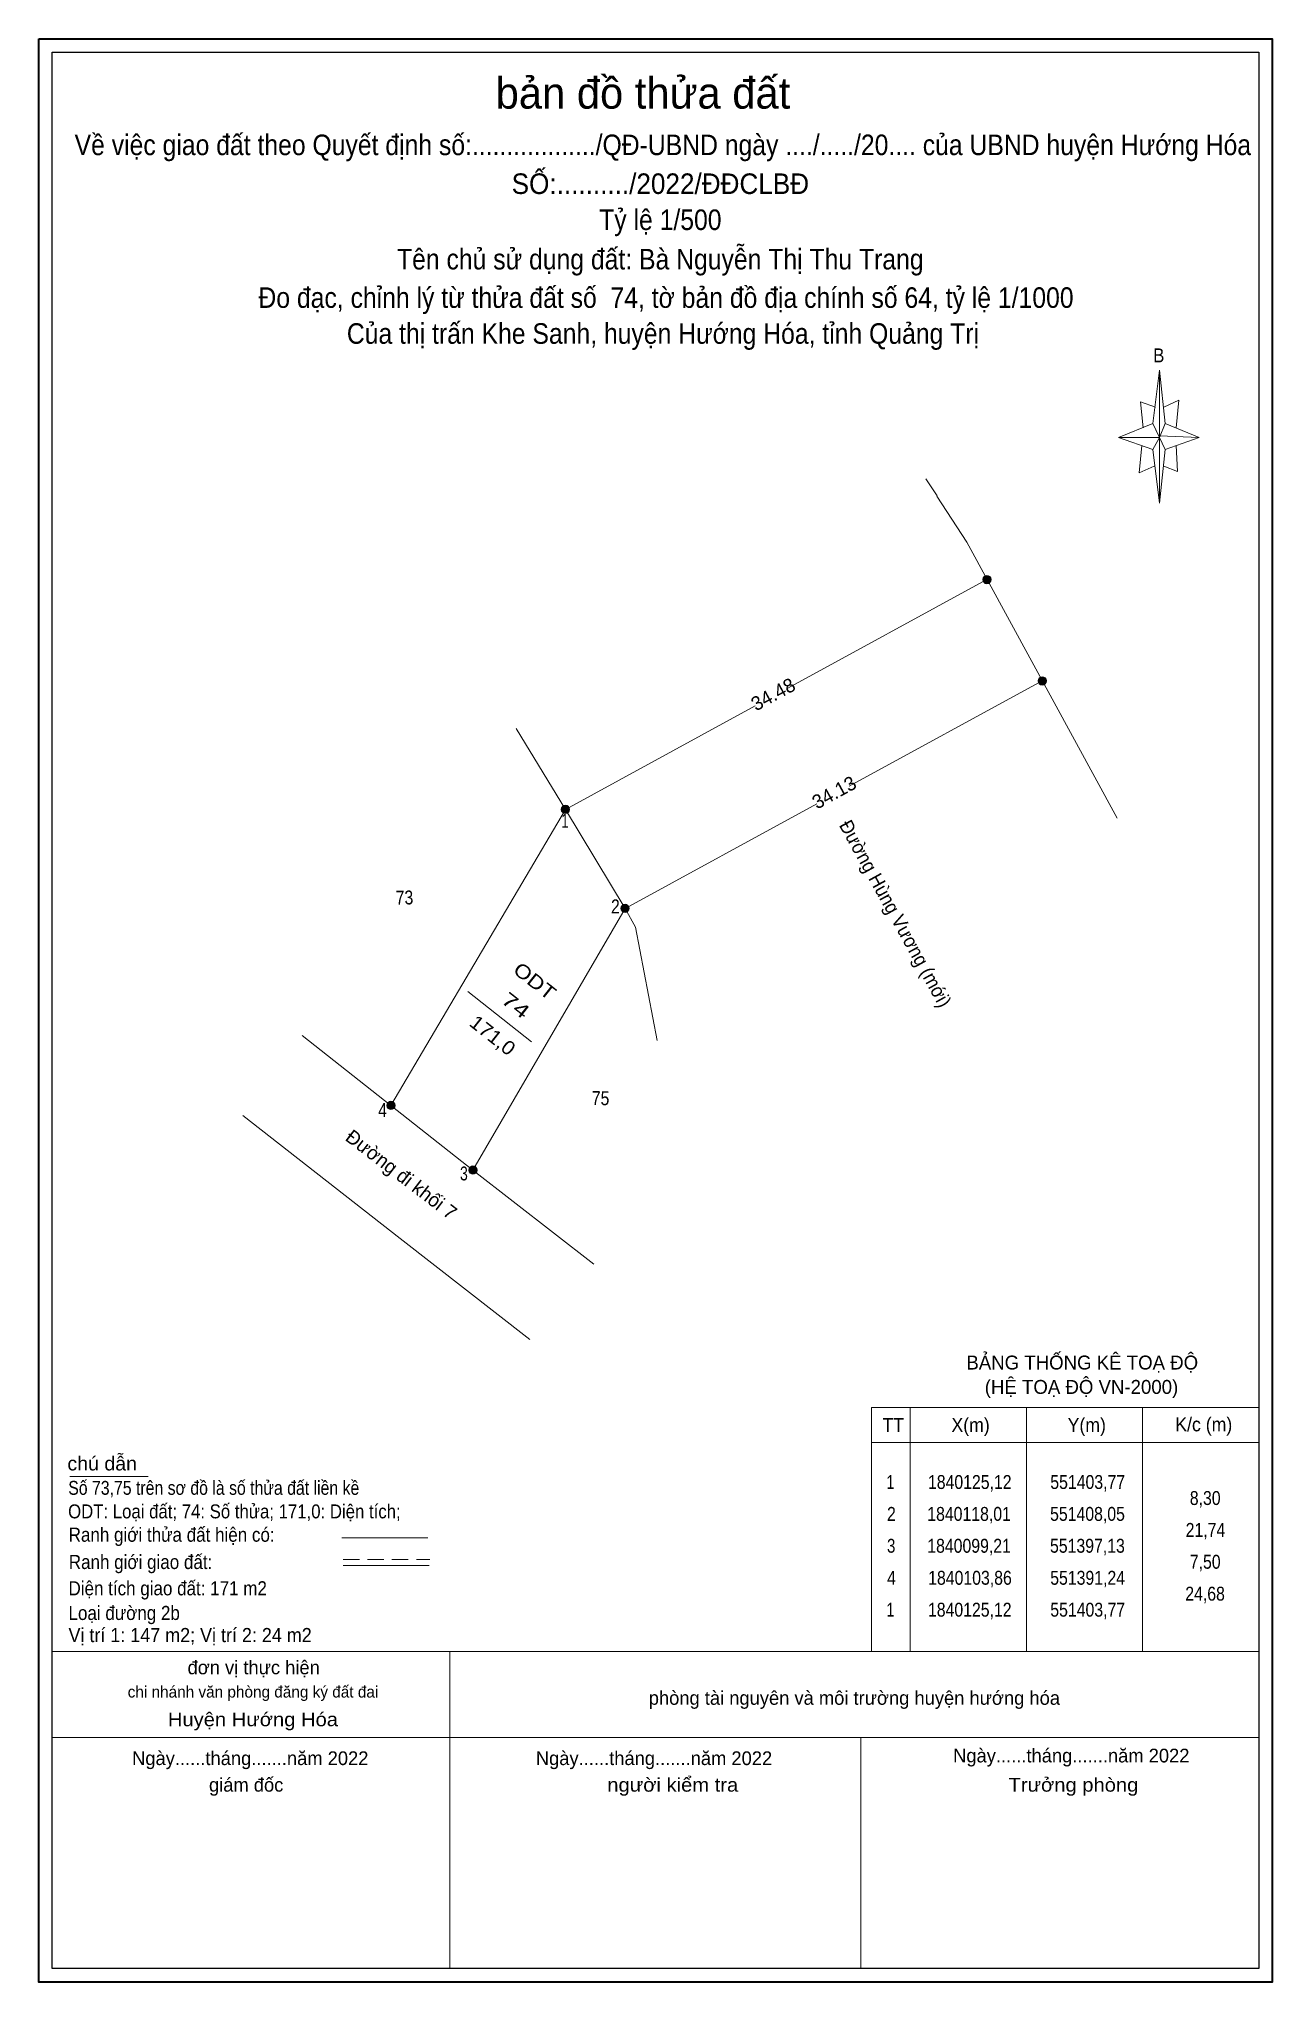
# Model space of a CAD drawing. Header units: metres. Extents: x 551366 to 551455, y 1840041 to 1840180.
import ezdxf
from ezdxf.enums import TextEntityAlignment as Align

# ---------------------------------------------------------------- set-up
doc = ezdxf.new("R2010")
doc.units = ezdxf.units.M
doc.header["$LTSCALE"] = 0.39
doc.linetypes.add('MEDIUM_DASHED', pattern=[4.5, 3, -1.5])
for name, color, linetype in [('1', 7, 'Continuous'), ('2', 7, 'Continuous'), ('4', 7, 'Continuous')]:
    doc.layers.add(name, color=color, linetype=linetype)
for name, color, linetype, lineweight in [('10', 7, 'Continuous', 13), ('13', 7, 'Continuous', 13), ('18', 7, 'Continuous', 13), ('20', 7, 'Continuous', 13), ('22', 7, 'Continuous', 13), ('23', 7, 'Continuous', 13), ('59', 7, 'Continuous', 13)]:
    doc.layers.add(name, color=color, linetype=linetype, lineweight=lineweight)

msp = doc.modelspace()

# ---------------------------------------------------------------- hatches: boundary and pattern name
at = {"layer": '18'}
for points in [[(551404.07, 1840125.12, 1), (551403.47, 1840125.12, 1)], [(551408.35, 1840118.01, 1), (551407.75, 1840118.01, 1)], [(551391.54, 1840103.86, 1), (551390.94, 1840103.86, 1)], [(551397.43, 1840099.21, 1), (551396.83, 1840099.21, 1)]]:
    msp.add_hatch(color=256, dxfattribs=at).paths.add_polyline_path(points)
at = {"layer": '20'}
for points in [[(551434.347, 1840141.6278, 1), (551433.747, 1840141.6278, 1)], [(551438.316, 1840134.3482, 1), (551437.716, 1840134.3482, 1)]]:
    msp.add_hatch(color=256, dxfattribs=at).paths.add_polyline_path(points)

# ---------------------------------------------------------------- linework, layer by layer
at = {"layer": '10'}
for p, q in [((551419.75, 1840133.83), (551434.05, 1840141.63)), ((551424.14, 1840126.78), (551438.02, 1840134.35)), ((551403.77, 1840125.12), (551417.39, 1840132.55)), ((551403.77, 1840125.12), (551408.05, 1840118.01)), ((551408.05, 1840118.01), (551421.82, 1840125.52))]:
    msp.add_line(p, q, dxfattribs=at)
msp.add_lwpolyline([(551403.77, 1840125.12), (551391.24, 1840103.86), (551397.13, 1840099.21), (551408.05, 1840118.01)], dxfattribs=at)
at = {"layer": '13'}
msp.add_line((551396.76, 1840112.03), (551401.33, 1840108.42), dxfattribs=at)
at = {"layer": '18'}
for centre in [(551403.77, 1840125.12), (551408.05, 1840118.01), (551391.24, 1840103.86), (551397.13, 1840099.21)]:
    msp.add_circle(centre, 0.3, dxfattribs=at)
at = {"layer": '20'}
for centre in [(551434.047, 1840141.6278), (551438.016, 1840134.3482)]:
    msp.add_circle(centre, 0.3, dxfattribs=at)
at = {"layer": '22'}
for p, q in [((551445.95, 1840152.83), (551446.45, 1840156.67)), ((551446.84, 1840152.83), (551449.3, 1840151.84)), ((551445.95, 1840150.96), (551443.49, 1840151.84)), ((551446.84, 1840150.96), (551446.45, 1840147.12)), ((551447.63, 1840151.25), (551447.73, 1840149.38)), ((551447.73, 1840149.38), (551446.74, 1840149.78)), ((551368.18, 1840077.21), (551373.79, 1840077.21)), ((551387.7, 1840072.8), (551393.89, 1840072.8)), ((551387.8, 1840070.82), (551393.98, 1840070.82)), ((551366.91, 1840064.63), (551453.57, 1840064.63)), ((551395.47, 1840041.86), (551395.47, 1840064.58)), ((551366.91, 1840058.47), (551453.57, 1840058.47)), ((551424.99, 1840041.86), (551424.99, 1840058.47))]:
    msp.add_line(p, q, dxfattribs=at)
at = {"layer": '22', "linetype": 'MEDIUM_DASHED'}
msp.add_line((551387.8, 1840071.24), (551394.02, 1840071.24), dxfattribs=at)
at = {"layer": '22', "lineweight": 35}
msp.add_lwpolyline([(551365.95, 1840180.46), (551454.53, 1840180.46), (551454.53, 1840040.89), (551365.95, 1840040.89)], close=True, dxfattribs=at)
at = {"layer": '22', "lineweight": 25}
msp.add_lwpolyline([(551366.91, 1840179.5), (551453.57, 1840179.5), (551453.57, 1840041.86), (551366.91, 1840041.86)], close=True, dxfattribs=at)
at = {"layer": '22'}
for points in [[(551446.45, 1840156.67), (551446.84, 1840152.83), (551446.45, 1840151.84)], [(551446.45, 1840151.84), (551443.49, 1840151.84), (551445.95, 1840152.83), (551446.84, 1840150.96), (551449.3, 1840151.84), (551446.45, 1840151.94)], [(551446.45, 1840151.84), (551446.45, 1840147.12), (551445.95, 1840150.96)]]:
    msp.add_lwpolyline(points, close=True, dxfattribs=at)
for points in [[(551446.15, 1840154.01), (551445.07, 1840154.4), (551445.27, 1840152.53)], [(551446.74, 1840154.01), (551447.82, 1840154.5), (551447.63, 1840152.53)], [(551446.45, 1840151.84), (551445.95, 1840152.83), (551443.49, 1840151.84)], [(551445.17, 1840151.25), (551444.97, 1840149.28), (551446.05, 1840149.78)], [(551446.45, 1840151.84), (551446.84, 1840150.96), (551449.3, 1840151.84)]]:
    msp.add_lwpolyline(points, dxfattribs=at)
at = {"layer": '23'}
for p, q in [((551429.66, 1840148.87), (551430.46, 1840147.63)), ((551400.23, 1840130.93), (551403.77, 1840125.12)), ((551384.86, 1840108.88), (551391.24, 1840103.86)), ((551397.13, 1840099.21), (551405.81, 1840092.46))]:
    msp.add_line(p, q, dxfattribs=at)
for points in [[(551430.45, 1840147.62), (551432.59, 1840144.3), (551443.39, 1840124.49)], [(551408.05, 1840118.01), (551408.8, 1840116.67), (551410.36, 1840108.51)], [(551380.61, 1840103.14), (551391.91, 1840094.3), (551401.21, 1840087.05)]]:
    msp.add_lwpolyline(points, dxfattribs=at)
at = {"layer": '59'}
for p, q in [((551425.75, 1840082.16), (551453.57, 1840082.16)), ((551425.75, 1840082.16), (551425.75, 1840064.63)), ((551428.53, 1840082.16), (551428.53, 1840064.63)), ((551436.88, 1840082.16), (551436.88, 1840064.63)), ((551445.22, 1840082.16), (551445.22, 1840064.63)), ((551453.57, 1840082.16), (551453.57, 1840064.63)), ((551425.75, 1840079.65), (551453.57, 1840079.65)), ((551425.75, 1840064.63), (551453.57, 1840064.63))]:
    msp.add_line(p, q, dxfattribs=at)

# ---------------------------------------------------------------- texts
at = {"layer": '1', "width": 0.95}
msp.add_text('Đường Hùng Vương (mới)', height=1, rotation=298.848, dxfattribs=at).set_placement((551427.0307, 1840117.3912), align=Align.CENTER)
at = {"layer": '1'}
msp.add_text('Đường đi khối 7', height=1, rotation=322.533, dxfattribs=at).set_placement((551391.6809, 1840098.4966), align=Align.CENTER)
at = {"layer": '10'}
for s, rotation, p in [('34.48', 28.486, (551418.9265, 1840132.9475)), ('34.13', 28.666, (551423.3102, 1840125.9001))]:
    msp.add_text(s, height=1, rotation=rotation, dxfattribs=at).set_placement(p, align=Align.CENTER)
at = {"layer": '13', "width": 0.85}
msp.add_text('73', height=1, rotation=1.456, dxfattribs=at).set_placement((551392.8546, 1840118.3019), align=Align.RIGHT)
at = {"layer": '13'}
for s, rotation, width, p in [('74', 321.71, 1.4, (551399.8902, 1840110.6504)), ('75', 359.035, 0.85, (551406.2866, 1840103.8794))]:
    msp.add_text(s, height=1, rotation=rotation, dxfattribs=dict(at, width=width)).set_placement(p, align=Align.CENTER)
at = {"layer": '18'}
for s, width, p in [('1', 0.7, (551403.735, 1840123.8)), ('2', 0.85, (551407.36, 1840117.65)), ('4', 0.85, (551390.635, 1840103.02)), ('3', 0.75, (551396.48, 1840098.47))]:
    msp.add_text(s, height=1, dxfattribs=dict(at, width=width)).set_placement(p, align=Align.CENTER)
at = {"layer": '2', "width": 1.2}
msp.add_text('ODT', height=1, rotation=321.71, dxfattribs=at).set_placement((551401.2602, 1840112.3941), align=Align.CENTER)
at = {"layer": '22'}
for s, height, p in [('bản đồ thửa đất', 2.24, (551409.34, 1840175.45)), ('đơn vị thực hiện', 0.9842, (551381.38, 1840063)), ('chi nhánh văn phòng đăng ký đất đai', 0.8234, (551381.33, 1840061.33)), ('phòng tài nguyên và môi trường huyện hướng hóa', 0.9842, (551424.525, 1840060.81))]:
    msp.add_text(s, height=height, dxfattribs=at).set_placement(p, align=Align.CENTER)
for s, height, width, p in [('Về việc giao đất theo Quyết định số:................../QĐ-UBND ngày ..../...../20.... của UBND huyện Hướng Hóa ', 1.476, 0.9, (551411.015, 1840172.11)), ('SỐ:........../2022/ĐĐCLBĐ', 1.476, 0.95, (551410.59, 1840169.32)), ('Tỷ lệ 1/500', 1.476, 0.9, (551410.59, 1840166.73)), ('Tên chủ sử dụng đất: Bà Nguyễn Thị Thu Trang', 1.476, 0.9, (551410.585, 1840163.9)), ('Đo đạc, chỉnh lý từ thửa đất số  74, tờ bản đồ địa chính số 64, tỷ lệ 1/1000', 1.476, 0.9, (551410.995, 1840161.14)), ('Của thị trấn Khe Sanh, huyện Hướng Hóa, tỉnh Quảng Trị', 1.476, 0.9, (551410.775, 1840158.56)), ('B', 1, 0.9, (551446.39, 1840157.23)), ('K/c (m)', 1, 0.95, (551449.62, 1840080.45)), ('Huyện Hướng Hóa', 0.9842, 1.1, (551381.325, 1840059.27))]:
    msp.add_text(s, height=height, dxfattribs=dict(at, width=width)).set_placement(p, align=Align.CENTER)
for s, p in [('BẢNG THỐNG KÊ TOẠ ĐỘ ', (551432.57, 1840084.89)), ('(HỆ TOẠ ĐỘ VN-2000)', (551433.89, 1840083.14))]:
    msp.add_text(s, height=1, dxfattribs=at).set_placement(p)
for s, height, width, p in [('chú dẫn', 1, 1.05, (551368, 1840077.64)), ('Số 73,75 trên sơ đồ là số thửa đất liền kề', 1, 0.85, (551368.06, 1840075.89)), ('ODT: Loại đất; 74: Số thửa; 171,0: Diện tích;', 1, 0.9, (551368.05, 1840074.2)), ('Ranh giới thửa đất hiện có:', 1.015, 0.9, (551368.09, 1840072.52)), ('Ranh giới giao đất:', 1.015, 0.9, (551368.1, 1840070.56)), ('Diện tích giao đất: 171 m2', 1.014, 0.9, (551368.08, 1840068.67)), ('Loại đường 2b', 1.014, 0.9, (551368.08, 1840066.9)), ('Vị trí 1: 147 m2; Vị trí 2: 24 m2', 1.014, 0.95, (551368.08, 1840065.31))]:
    msp.add_text(s, height=height, dxfattribs=dict(at, width=width)).set_placement(p)
for s, p in [('Ngày......tháng.......năm 2022', (551389.62, 1840056.48)), ('Ngày......tháng.......năm 2022', (551418.62, 1840056.48)), ('Ngày......tháng.......năm 2022', (551448.59, 1840056.67)), ('giám đốc', (551383.51, 1840054.57))]:
    msp.add_text(s, height=0.9842, dxfattribs=at).set_placement(p, align=Align.RIGHT)
at = {"layer": '22', "width": 1.1}
for s, p in [('người kiểm tra', (551416.18, 1840054.57)), ('Trưởng phòng', (551444.92, 1840054.57))]:
    msp.add_text(s, height=0.9842, dxfattribs=at).set_placement(p, align=Align.RIGHT)
at = {"layer": '4', "width": 1.1}
msp.add_text('171,0', height=1, rotation=321.71, dxfattribs=at).set_placement((551398.2352, 1840108.5012), align=Align.CENTER)
at = {"layer": '59'}
for s, width, p in [(' TT', 0.95, (551427.14, 1840080.41)), (' X(m)', 0.95, (551432.695, 1840080.41)), (' Y(m)', 0.95, (551441.04, 1840080.41)), (' 1', 0.75, (551426.97, 1840076.31)), (' 1840125,12', 0.85, (551432.655, 1840076.31)), (' 551403,77', 0.85, (551441.125, 1840076.31)), (' 8,30', 0.85, (551449.565, 1840075.16)), (' 2', 0.85, (551427.025, 1840074.02)), (' 1840118,01', 0.85, (551432.605, 1840074.02)), (' 551408,05', 0.85, (551441.11, 1840074.02)), (' 3', 0.8, (551427.02, 1840071.73)), (' 1840099,21', 0.85, (551432.605, 1840071.73)), (' 551397,13', 0.85, (551441.105, 1840071.73)), (' 21,74', 0.85, (551449.585, 1840072.87)), (' 7,50', 0.85, (551449.565, 1840070.58)), (' 4', 0.85, (551427.035, 1840069.43)), (' 1840103,86', 0.85, (551432.67, 1840069.43)), (' 551391,24', 0.85, (551441.12, 1840069.43)), (' 24,68', 0.85, (551449.555, 1840068.29)), (' 1', 0.75, (551426.97, 1840067.14)), (' 1840125,12', 0.85, (551432.655, 1840067.14)), (' 551403,77', 0.85, (551441.125, 1840067.14))]:
    msp.add_text(s, height=1, dxfattribs=dict(at, width=width)).set_placement(p, align=Align.CENTER)

doc.saveas('drawing.dxf')
